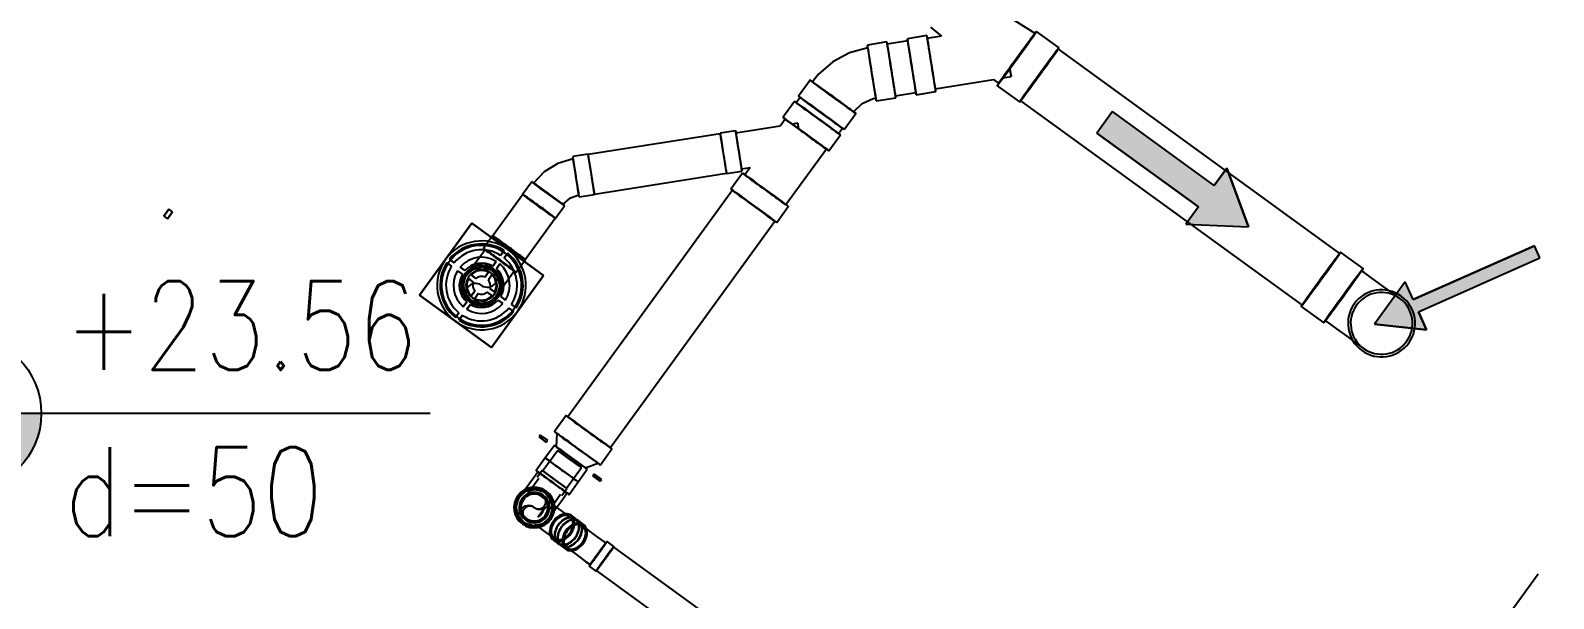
# Model space of a CAD drawing. Header units: inches. Extents: x 400392 to 401495, y 4543971 to 4544133.
# Drawn here: x 400762.012 to 400765.439, y 4544096.576 to 4544097.855 of the extents above; entities that cross this region are included whole.
import ezdxf

# ---------------------------------------------------------------- set-up
doc = ezdxf.new("R2010")
doc.units = ezdxf.units.IN
doc.header["$MEASUREMENT"] = 0
doc.linetypes.add('CONTINU', pattern=[0])
doc.linetypes.add('HIDDEN', pattern=[0.375, 0.25, -0.125])
doc.layers.add('A-DETL-GENF', color=92, linetype='Continuous', lineweight=9)
for name, color, linetype in [('kiriş prota', 6, 'Continuous'), ('kolon tarama prota', 252, 'Continuous'), ('st-s_level (kot)', 6, 'Continuous'), ('st-s_levelmark (kot işareti)', 4, 'Continuous')]:
    doc.layers.add(name, color=color, linetype=linetype)
doc.styles.add('OLCU', font='romanstw.shx')

# ---------------------------------------------------------------- blocks, each defined once
blk = doc.blocks.new('+24.06 mekanik')
at = {"layer": 'kolon tarama prota'}
for points in [[(8304.3, 167157.7), (8304.3, 167275.7), (8342.4, 167253.7), (8491.8, 167512.5), (8517.8, 167497.5), (8368.4, 167238.7), (8406.5, 167216.7)], [(7946, 167168.7), (7828.9, 167090.6), (7828.9, 167138.7), (7546, 167138.7), (7546, 167198.7), (7828.9, 167198.7), (7828.9, 167246.7)]]:
    blk.add_hatch(color=253, dxfattribs=at).paths.add_polyline_path(points, flags=0)
at = {"layer": 'kolon tarama prota', "color": 253}
for p, q in [((8491.8, 167512.5), (8342.4, 167253.7)), ((8342.4, 167253.7), (8491.8, 167512.5)), ((8368.4, 167238.7), (8517.8, 167497.5)), ((8368.4, 167238.7), (8517.8, 167497.5)), ((8517.8, 167497.5), (8491.8, 167512.5)), ((8517.8, 167497.5), (8491.8, 167512.5)), ((8342.4, 167253.7), (8304.3, 167275.7)), ((8304.3, 167275.7), (8304.3, 167157.7)), ((8342.4, 167253.7), (8304.3, 167275.7)), ((8304.3, 167275.7), (8304.3, 167157.7)), ((7364.3, 167244.2), (7301.8, 167244.2)), ((8147.5, 167240.7), (7364.3, 167240.7)), ((7946, 167168.7), (7828.9, 167246.7)), ((7828.9, 167246.7), (7828.9, 167198.7)), ((7828.9, 167246.7), (7946, 167168.7)), ((7828.9, 167198.7), (7828.9, 167246.7)), ((8210, 167244.2), (8147.5, 167244.2)), ((8406.5, 167216.7), (8368.4, 167238.7)), ((8368.4, 167238.7), (8406.5, 167216.7)), ((7301.8, 167238.2), (7102.8, 167225.8)), ((8304.3, 167157.7), (8406.5, 167216.7)), ((8406.5, 167216.7), (8304.3, 167157.7)), ((7828.9, 167198.7), (7546, 167198.7)), ((7546, 167198.7), (7546, 167138.7)), ((7828.9, 167198.7), (7546, 167198.7)), ((7546, 167198.7), (7546, 167138.7)), ((7302.2, 167141.9), (7301.3, 167141.9)), ((7546, 167138.7), (7828.9, 167138.7)), ((7828.9, 167138.7), (7546, 167138.7)), ((7828.9, 167090.6), (7946, 167168.7)), ((7828.9, 167090.6), (7946, 167168.7)), ((7828.9, 167138.7), (7828.9, 167090.6)), ((7828.9, 167138.7), (7828.9, 167090.6)), ((7102.8, 167111.5), (7135.1, 167109.5)), ((7135.1, 167109.5), (7112.3, 167086.8)), ((7301.8, 167114.6), (7315.4, 167128.3)), ((7107.6, 167091.4), (7076.2, 167060)), ((7193.1, 167005.9), (7287.2, 167100)), ((7287.2, 167100), (7301.8, 167099.1)), ((7301.8, 167093.2), (7364.3, 167093.2)), ((7364.3, 167096.7), (8147.5, 167096.7)), ((8147.5, 167093.2), (8210, 167093.2)), ((7079.6, 167056.6), (7046.6, 167023.7)), ((7043.3, 167027.1), (7011.8, 166995.6)), ((7166.4, 166969.8), (7197.8, 167001.3)), ((7130.1, 166940.3), (7163, 166973.2)), ((7102, 166905.5), (7133.4, 166936.9)), ((6953.9, 166855.7), (6953.9, 166811.2)), ((7081.4, 166811.2), (7081.4, 166855.7)), ((6953.9, 166796.5), (6953.9, 166752.1)), ((6958.6, 166811.2), (6958.6, 166796.5)), ((7076.6, 166796.5), (7076.6, 166811.2)), ((7081.4, 166752.1), (7081.4, 166796.5)), ((6988.7, 166761.2), (6979.6, 166752.1)), ((6960.5, 166733), (6889, 166661.5)), ((6960.5, 166752.1), (6960.5, 166733)), ((6997.7, 166751.8), (6997.7, 166752.4)), ((7074.8, 166597.2), (7074.8, 166752.1)), ((6885.6, 166664.9), (6860.8, 166640.2)), ((6861.4, 166639.6), (6648.5, 166426.8)), ((6925.6, 166575.4), (6950.3, 166600.2)), ((6946.9, 166603.6), (6960.5, 166617.2)), ((6953.9, 166597.2), (6953.9, 166552.7)), ((6960.5, 166617.1), (6960.5, 166597.2)), ((7081.4, 166552.7), (7081.4, 166597.2)), ((6712.1, 166363.1), (6925, 166576)), ((6958.6, 166552.7), (6958.6, 165922.1)), ((7076.6, 165922.1), (7076.6, 166552.7)), ((6647.9, 166427.3), (6623.2, 166402.6)), ((6687.9, 166337.8), (6712.7, 166362.6)), ((6581.8, 166302.6), (6581.8, 166267.6)), ((6673.3, 166267.6), (6673.3, 166302.6)), ((6582.6, 166267.6), (6582.6, 166152.4)), ((6672.6, 166152.4), (6672.6, 166267.6)), ((6727.5, 166147.6), (6527.5, 166147.6)), ((6527.5, 166147.6), (6527.5, 165947.6)), ((6527.5, 165947.6), (6527.5, 166147.6)), ((6527.5, 166147.6), (6727.5, 166147.6)), ((6527.5, 166147.6), (6527.5, 166147.6)), ((6581.8, 166152.4), (6581.8, 166117.4)), ((6673.3, 166117.4), (6673.3, 166152.4)), ((6727.5, 165947.6), (6727.5, 166147.6)), ((6727.5, 166147.6), (6727.5, 165947.6)), ((6727.5, 166147.6), (6727.5, 166147.6)), ((6622.5, 166140.8), (6622.5, 166127.4)), ((6622.5, 166127.4), (6622.5, 166140.8)), ((6622.5, 166140.8), (6622.5, 166140.8)), ((6622.5, 166127.4), (6622.5, 166127.4)), ((6622.5, 166110.7), (6622.5, 166097.4)), ((6622.5, 166097.4), (6622.5, 166110.7)), ((6622.5, 166110.7), (6622.5, 166110.7)), ((6632.5, 166127.4), (6632.5, 166140.8)), ((6632.5, 166140.8), (6632.5, 166127.4)), ((6632.5, 166140.8), (6632.5, 166140.8)), ((6632.5, 166127.4), (6632.5, 166127.4)), ((6632.5, 166097.4), (6632.5, 166110.7)), ((6632.5, 166110.7), (6632.5, 166097.4)), ((6632.5, 166110.7), (6632.5, 166110.7)), ((6622.5, 166097.4), (6622.5, 166097.4)), ((6622.5, 166080.6), (6622.5, 166067)), ((6622.5, 166067), (6622.5, 166080.6)), ((6622.5, 166080.6), (6622.5, 166080.6)), ((6632.5, 166097.4), (6632.5, 166097.4)), ((6632.5, 166067), (6632.5, 166080.6)), ((6632.5, 166080.6), (6632.5, 166067)), ((6632.5, 166080.6), (6632.5, 166080.6)), ((6547.7, 166052.6), (6534.3, 166052.6)), ((6534.3, 166052.6), (6547.7, 166052.6)), ((6534.3, 166052.6), (6534.3, 166052.6)), ((6534.3, 166042.6), (6547.7, 166042.6)), ((6547.7, 166042.6), (6534.3, 166042.6)), ((6534.3, 166042.6), (6534.3, 166042.6)), ((6547.7, 166052.6), (6547.7, 166052.6)), ((6547.7, 166042.6), (6547.7, 166042.6)), ((6577.8, 166052.6), (6564.4, 166052.6)), ((6564.4, 166052.6), (6577.8, 166052.6)), ((6564.4, 166052.6), (6564.4, 166052.6)), ((6564.4, 166042.6), (6577.8, 166042.6)), ((6577.8, 166042.6), (6564.4, 166042.6)), ((6564.4, 166042.6), (6564.4, 166042.6)), ((6577.8, 166052.6), (6577.8, 166052.6)), ((6577.8, 166042.6), (6577.8, 166042.6)), ((6608.2, 166052.6), (6594.6, 166052.6)), ((6594.6, 166052.6), (6608.2, 166052.6)), ((6594.6, 166052.6), (6594.6, 166052.6)), ((6594.6, 166042.6), (6608.2, 166042.6)), ((6608.2, 166042.6), (6594.6, 166042.6)), ((6594.6, 166042.6), (6594.6, 166042.6)), ((6608.2, 166052.6), (6608.2, 166052.6)), ((6608.2, 166042.6), (6608.2, 166042.6)), ((6622.5, 166067), (6622.5, 166067)), ((6632.5, 166067), (6632.5, 166067)), ((6660.5, 166052.6), (6646.9, 166052.6)), ((6646.9, 166052.6), (6660.5, 166052.6)), ((6646.9, 166052.6), (6646.9, 166052.6)), ((6646.9, 166042.6), (6660.5, 166042.6)), ((6660.5, 166042.6), (6646.9, 166042.6)), ((6646.9, 166042.6), (6646.9, 166042.6)), ((6660.5, 166052.6), (6660.5, 166052.6)), ((6660.5, 166042.6), (6660.5, 166042.6)), ((6690.7, 166052.6), (6677.3, 166052.6)), ((6677.3, 166052.6), (6690.7, 166052.6)), ((6677.3, 166052.6), (6677.3, 166052.6)), ((6677.3, 166042.6), (6690.7, 166042.6)), ((6690.7, 166042.6), (6677.3, 166042.6)), ((6677.3, 166042.6), (6677.3, 166042.6)), ((6690.7, 166052.6), (6690.7, 166052.6)), ((6690.7, 166042.6), (6690.7, 166042.6)), ((6720.7, 166052.6), (6707.4, 166052.6)), ((6707.4, 166052.6), (6720.7, 166052.6)), ((6707.4, 166052.6), (6707.4, 166052.6)), ((6707.4, 166042.6), (6720.7, 166042.6)), ((6720.7, 166042.6), (6707.4, 166042.6)), ((6707.4, 166042.6), (6707.4, 166042.6)), ((6720.7, 166052.6), (6720.7, 166052.6)), ((6720.7, 166042.6), (6720.7, 166042.6)), ((6622.5, 166028.2), (6622.5, 166014.6)), ((6622.5, 166014.6), (6622.5, 166028.2)), ((6622.5, 166028.2), (6622.5, 166028.2)), ((6622.5, 166014.6), (6622.5, 166014.6)), ((6632.5, 166014.6), (6632.5, 166028.2)), ((6632.5, 166028.2), (6632.5, 166014.6)), ((6632.5, 166028.2), (6632.5, 166028.2)), ((6632.5, 166014.6), (6632.5, 166014.6)), ((6622.5, 165997.9), (6622.5, 165984.5)), ((6622.5, 165984.5), (6622.5, 165997.9)), ((6622.5, 165997.9), (6622.5, 165997.9)), ((6622.5, 165984.5), (6622.5, 165984.5)), ((6632.5, 165984.5), (6632.5, 165997.9)), ((6632.5, 165997.9), (6632.5, 165984.5)), ((6632.5, 165997.9), (6632.5, 165997.9)), ((6632.5, 165984.5), (6632.5, 165984.5)), ((6527.5, 165947.6), (6727.5, 165947.6)), ((6727.5, 165947.6), (6527.5, 165947.6)), ((6527.5, 165947.6), (6527.5, 165947.6)), ((6622.5, 165967.8), (6622.5, 165954.4)), ((6622.5, 165954.4), (6622.5, 165967.8)), ((6622.5, 165967.8), (6622.5, 165967.8)), ((6622.5, 165954.4), (6622.5, 165954.4)), ((6632.5, 165954.4), (6632.5, 165967.8)), ((6632.5, 165967.8), (6632.5, 165954.4)), ((6632.5, 165967.8), (6632.5, 165967.8)), ((6632.5, 165954.4), (6632.5, 165954.4)), ((6727.5, 165947.6), (6727.5, 165947.6)), ((6953.9, 165922.1), (6953.9, 165877.6)), ((7081.4, 165877.6), (7081.4, 165922.1)), ((6960.5, 165877.6), (6976.7, 165852.5)), ((7058.6, 165852.5), (7074.8, 165877.6)), ((6932.6, 165852.7), (6932.6, 165847.7)), ((6952.6, 165852.7), (6932.6, 165852.7)), ((6932.6, 165852.7), (6952.6, 165852.7)), ((6952.6, 165847.7), (6932.6, 165847.7)), ((6932.6, 165847.7), (6952.6, 165847.7)), ((6952.6, 165847.7), (6952.6, 165852.7)), ((6971.8, 165852.5), (6971.8, 165817.5)), ((6984.6, 165847.7), (6984.6, 165790.5)), ((6984.6, 165847.7), (7017.6, 165847.7)), ((7017.6, 165847.7), (6984.6, 165847.7)), ((6992.6, 165852.7), (6992.6, 165847.7)), ((7042.6, 165852.7), (6992.6, 165852.7)), ((6992.6, 165852.7), (7042.6, 165852.7)), ((7042.6, 165847.7), (6992.6, 165847.7)), ((6992.6, 165847.7), (7042.6, 165847.7)), ((7017.6, 165847.7), (7050.6, 165847.7)), ((7050.6, 165847.7), (7017.6, 165847.7)), ((7042.6, 165847.7), (7042.6, 165852.7)), ((7050.6, 165790.5), (7050.6, 165847.7)), ((7063.4, 165817.5), (7063.4, 165852.5)), ((7082.6, 165852.7), (7082.6, 165847.7)), ((7102.6, 165852.7), (7082.6, 165852.7)), ((7082.6, 165852.7), (7102.6, 165852.7)), ((7102.6, 165847.7), (7082.6, 165847.7)), ((7082.6, 165847.7), (7102.6, 165847.7)), ((7102.6, 165847.7), (7102.6, 165852.7)), ((6971.8, 165817.5), (6971.8, 165782.5)), ((7063.4, 165782.5), (7063.4, 165817.5)), ((5967.6, 165773.2), (5957.6, 165773.2)), ((5957.6, 165773.2), (5957.6, 165753.2)), ((5957.6, 165753.2), (5957.6, 165773.2)), ((5967.6, 165773.2), (5967.6, 165753.2)), ((5967.6, 165753.2), (5967.6, 165773.2)), ((6983.3, 165790.5), (6983.3, 165771.4)), ((6984.6, 165790.5), (7017.6, 165790.5)), ((7017.6, 165790.5), (6984.6, 165790.5)), ((7017.6, 165790.5), (7050.6, 165790.5)), ((7050.6, 165790.5), (7017.6, 165790.5)), ((7017.6, 165790.5), (7017.6, 165790.5)), ((7017.6, 165790.5), (7017.6, 165790.5)), ((7017.6, 165771.4), (7017.6, 165771.4)), ((7017.6, 165771.4), (7017.6, 165771.4)), ((7017.6, 165771.4), (7017.6, 165771.4)), ((7017.6, 165771.4), (7017.6, 165771.4)), ((7051.9, 165771.4), (7051.9, 165790.5)), ((5957.6, 165753.2), (5967.6, 165753.2)), ((7094.7, 165742.9), (7039.8, 165742.9)), ((7108.2, 165747), (7094.7, 165747)), ((7116.4, 165745.7), (7108.2, 165745.7)), ((7129.9, 165747), (7116.4, 165747)), ((7214, 165747), (7194.9, 165747)), ((7608.5, 165745.7), (7214, 165745.7)), ((7036.8, 165725.9), (7036.8, 165699.5)), ((7039.8, 165682.5), (7094.7, 165682.5)), ((7094.7, 165678.4), (7108.2, 165678.4)), ((7108.2, 165679.7), (7116.4, 165679.7)), ((7116.4, 165678.4), (7129.9, 165678.4)), ((7194.9, 165678.4), (7214, 165678.4)), ((7214, 165679.7), (7608.5, 165679.7))]:
    blk.add_line(p, q, dxfattribs=at)
at = {"layer": 'kolon tarama prota', "color": 253, "flags": 128}
for points in [[(8316.1, 167238.2), (8311.3, 167238.2), (8297.6, 167238.2), (8276, 167238.2), (8248.5, 167238.2), (8217.5, 167238.2), (8210, 167238.2)], [(8210, 167099.1), (8241.4, 167099.1), (8269.9, 167099.1), (8293.1, 167099.1), (8308.9, 167099.1), (8315.8, 167099.1), (8316.1, 167099.1)], [(7016.5, 166991), (6989.9, 166957.7), (6971.4, 166919.3), (6961.8, 166877.8), (6960.5, 166855.7)], [(7074.8, 166855.7), (7079.5, 166882.2), (7093, 166905.5), (7097.3, 166910.1)], [(6626.6, 166399.2), (6604.7, 166370.6), (6591.1, 166337.3), (6586.6, 166302.6)], [(6668.5, 166302.6), (6673.2, 166324.7), (6684.5, 166341.2)], [(6586.6, 166047.6), (6586.6, 166052.3), (6586.6, 166065.8), (6586.6, 166086.3), (6586.6, 166111.1), (6586.6, 166117.4)], [(6668.5, 166117.4), (6668.5, 166092), (6668.5, 166070.2), (6668.5, 166054.8), (6668.5, 166047.9), (6668.5, 166047.6)], [(6586.6, 166047.6), (6591.3, 166066.6), (6604.2, 166081.3), (6622.5, 166088.3), (6627.6, 166088.6)], [(6627.6, 166088.6), (6646.6, 166083.9), (6661.2, 166071), (6668.2, 166052.7), (6668.5, 166047.6)], [(6627.6, 166006.6), (6608.6, 166011.3), (6593.9, 166024.3), (6586.9, 166042.5), (6586.6, 166047.6)], [(6668.5, 166047.6), (6663.9, 166028.6), (6650.9, 166013.9), (6632.6, 166007), (6627.6, 166006.6)], [(6976.7, 165712.7), (6976.7, 165717.4), (6976.7, 165730.9), (6976.7, 165751.4), (6976.7, 165776.1), (6976.7, 165782.5)], [(6987.5, 165771.4), (6987.5, 165748.4), (6987.5, 165729.1), (6987.5, 165716.5), (6987.5, 165712.7)], [(7047.8, 165712.7), (7047.8, 165717.4), (7047.8, 165730.7), (7047.8, 165750.6), (7047.8, 165771.4)], [(7058.6, 165782.5), (7058.6, 165757.2), (7058.6, 165735.4), (7058.6, 165719.9), (7058.6, 165713), (7058.6, 165712.7)], [(6976.7, 165712.7), (6981.3, 165731.7), (6994.3, 165746.3), (7012.5, 165753.3), (7017.6, 165753.6)], [(7017.6, 165753.6), (7036.6, 165749), (7051.3, 165736), (7058.3, 165717.7), (7058.6, 165712.7)], [(7194.9, 165742.9), (7165.7, 165742.9), (7139.5, 165742.9), (7129.9, 165742.9)], [(7017.6, 165671.7), (6998.6, 165676.4), (6984, 165689.3), (6977, 165707.6), (6976.7, 165712.7)], [(7058.6, 165712.7), (7053.9, 165693.7), (7041, 165679), (7022.7, 165672), (7017.6, 165671.7)], [(7129.9, 165682.5), (7154, 165682.5), (7182.3, 165682.5), (7194.9, 165682.5)]]:
    blk.add_lwpolyline(points, dxfattribs=at)
at = {"layer": 'kolon tarama prota', "color": 253}
for centre, radius, start, end in [((8316.1, 167168.7), 75.5, 0, 180), ((8316.1, 167168.7), 75.5, 0, 180), ((8316.1, 167168.7), 69.6, 0, 180), ((8316.1, 167168.7), 75.5, 180, 0), ((8316.1, 167168.7), 75.5, 180, 0), ((8316.1, 167168.7), 69.6, 180, 0), ((6627.5, 166047.6), 100, 90, 270), ((6627.5, 166047.6), 100, 90, 270), ((6627.5, 166047.6), 100, 270, 90), ((6627.5, 166047.6), 100, 270, 90), ((6627.5, 166047.6), 93.3, 93.0709, 176.9291), ((6627.5, 166047.6), 93.3, 93.0709, 176.9291), ((6627.5, 166047.6), 90, 90, 270), ((6627.5, 166047.6), 90, 90, 270), ((6627.5, 166047.6), 80, 93.5833, 176.4167), ((6627.5, 166047.6), 80, 93.5833, 176.4167), ((6627.5, 166047.6), 63.3, 94.5281, 175.4719), ((6627.5, 166047.6), 63.3, 94.5281, 175.4719), ((6627.5, 166047.6), 90, 270, 90), ((6627.5, 166047.6), 90, 270, 90), ((6627.5, 166047.6), 93.3, 3.0709, 86.9291), ((6627.5, 166047.6), 93.3, 3.0709, 86.9291), ((6627.5, 166047.6), 80, 3.5833, 86.4167), ((6627.5, 166047.6), 80, 3.5833, 86.4167), ((6627.5, 166047.6), 63.3, 4.5281, 85.4719), ((6627.5, 166047.6), 63.3, 4.5281, 85.4719), ((6627.5, 166047.6), 50, 95.7392, 174.2608), ((6627.5, 166047.6), 50, 95.7392, 174.2608), ((6627.6, 166047.6), 45.8, 90, 270), ((6627.6, 166047.6), 45.8, 90, 270), ((6627.5, 166047.6), 45, 0, 180), ((6627.6, 166047.6), 41, 90, 270), ((6627.5, 166047.6), 35, 90, 270), ((6627.5, 166047.6), 35, 90, 270), ((6627.5, 166047.6), 33.3, 98.6269, 171.3731), ((6627.5, 166047.6), 33.3, 98.6269, 171.3731), ((6627.5, 166070.1), 22.5, 270, 90), ((6627.5, 166047.6), 35, 270, 90), ((6627.5, 166047.6), 35, 270, 90), ((6627.6, 166047.6), 45.8, 270, 90), ((6627.6, 166047.6), 45.8, 270, 90), ((6627.6, 166047.6), 41, 270, 90), ((6627.5, 166047.6), 50, 5.7392, 84.2608), ((6627.5, 166047.6), 50, 5.7392, 84.2608), ((6627.5, 166047.6), 33.3, 8.6269, 81.3731), ((6627.5, 166047.6), 33.3, 8.6269, 81.3731), ((6627.5, 166047.6), 93.3, 183.0709, 266.9291), ((6627.5, 166047.6), 93.3, 183.0709, 266.9291), ((6627.5, 166047.6), 80, 183.5833, 266.4167), ((6627.5, 166047.6), 80, 183.5833, 266.4167), ((6627.5, 166047.6), 63.3, 184.5281, 265.4719), ((6627.5, 166047.6), 63.3, 184.5281, 265.4719), ((6627.5, 166047.6), 50, 185.7392, 264.2608), ((6627.5, 166047.6), 50, 185.7392, 264.2608), ((6627.5, 166047.6), 45, 180, 0), ((6627.5, 166047.6), 33.3, 188.6269, 261.3731), ((6627.5, 166047.6), 33.3, 188.6269, 261.3731), ((6627.5, 166025.1), 22.5, 90, 270), ((6627.5, 166047.6), 20, 104.4775, 165.5225), ((6627.5, 166047.6), 20, 104.4775, 165.5225), ((6627.5, 166047.6), 20, 194.4775, 255.5225), ((6627.5, 166047.6), 20, 194.4775, 255.5225), ((6627.5, 166047.6), 20, 14.4775, 75.5225), ((6627.5, 166047.6), 20, 14.4775, 75.5225), ((6627.5, 166047.6), 33.3, 278.6269, 351.3731), ((6627.5, 166047.6), 20, 284.4775, 345.5225), ((6627.5, 166047.6), 63.3, 274.5281, 355.4719), ((6627.5, 166047.6), 50, 275.7392, 354.2608), ((6627.5, 166047.6), 93.3, 273.0709, 356.9291), ((6627.5, 166047.6), 80, 273.5833, 356.4167), ((6627.5, 166047.6), 20, 284.4775, 345.5225), ((6627.5, 166047.6), 33.3, 278.6269, 351.3731), ((6627.5, 166047.6), 50, 275.7392, 354.2608), ((6627.5, 166047.6), 63.3, 274.5281, 355.4719), ((6627.5, 166047.6), 80, 273.5833, 356.4167), ((6627.5, 166047.6), 93.3, 273.0709, 356.9291), ((7017.6, 165712.7), 45.8, 0, 180), ((7017.6, 165712.7), 45.8, 0, 180), ((7017.6, 165712.7), 45.8, 90, 270), ((7017.6, 165712.7), 45.8, 90, 270), ((7017.6, 165712.7), 45, 0, 180), ((7017.6, 165712.7), 41, 90, 270), ((7017.6, 165712.7), 34.3, 0, 180), ((7017.6, 165712.7), 34.3, 0, 180), ((7017.6, 165712.7), 34.3, 90, 270), ((7017.6, 165712.7), 34.3, 90, 270), ((7017.6, 165712.7), 33, 0, 180), ((7017.6, 165712.7), 30.2, 90, 270), ((7017.6, 165712.7), 45.8, 270, 90), ((7017.6, 165712.7), 45.8, 270, 90), ((7017.6, 165735.2), 22.5, 270, 90), ((7017.6, 165712.7), 41, 270, 90), ((7017.6, 165712.7), 34.3, 270, 90), ((7017.6, 165712.7), 34.3, 270, 90), ((7017.6, 165729.2), 16.5, 270, 90), ((7017.6, 165712.7), 30.2, 270, 90), ((7017.6, 165712.7), 45.8, 180, 0), ((7017.6, 165712.7), 45.8, 180, 0), ((7017.6, 165712.7), 45, 180, 0), ((7017.6, 165712.7), 34.3, 180, 0), ((7017.6, 165712.7), 34.3, 180, 0), ((7017.6, 165712.7), 33, 180, 0), ((7017.6, 165690.2), 22.5, 90, 270), ((7017.6, 165696.2), 16.5, 90, 270)]:
    blk.add_arc(centre, radius, start, end, dxfattribs=at)
for centre, major_axis, ratio, start_param, end_param in [((7301.8, 167168.7), (0, 75.5), 0.00999, 0, 3.141593), ((7301.8, 167168.7), (0, 75.5), 0.00999, 3.141593, 6.283185), ((7364.3, 167168.7), (0, 75.5), 0.00999, 0, 3.141593), ((7364.3, 167168.7), (0, 72), 0.00999, 0.000001, 1.570796), ((7364.3, 167168.7), (0, 75.5), 0.00999, 3.141593, 6.283185), ((7364.3, 167168.7), (0, 72), 0.00999, 4.712389, 6.283186), ((8147.5, 167168.7), (0, 75.5), 0.00999, 4.712389, 7.853982), ((8147.5, 167168.7), (0, 72), 0.00999, 0.000001, 1.570796), ((8147.5, 167168.7), (0, 72), 0.00999, 4.712389, 6.283184), ((8210, 167168.7), (0, 75.5), 0.00999, 4.712389, 7.853982), ((8210, 167168.7), (0, 69.6), 0.00999, 4.712389, 7.853982), ((7275, 167168.7), (-40.4, 40.4), 0.007064, 2.286293, 3.134528), ((7275, 167168.7), (-40.4, 40.4), 0.007064, 3.134528, 3.982763), ((7364.3, 167168.7), (0, 72), 0.00999, 1.570796, 3.141593), ((7364.3, 167168.7), (0, 72), 0.00999, 3.141592, 4.712389), ((8147.5, 167168.7), (0, 72), 0.00999, 1.570796, 3.141593), ((8147.5, 167168.7), (0, 75.5), 0.00999, 1.570796, 4.712389), ((8147.5, 167168.7), (0, 72), 0.00999, 3.141593, 4.712389), ((8210, 167168.7), (0, 75.5), 0.00999, 1.570796, 4.712389), ((8210, 167168.7), (0, 69.6), 0.00999, 1.570796, 4.712389), ((7152.7, 167046.4), (-45.1, 45.1), 0.007064, 6.276121, 9.417713), ((7152.7, 167046.4), (-45.1, 45.1), 0.007064, 3.134528, 6.276121), ((7152.7, 167046.4), (-40.4, 40.4), 0.007064, 6.276121, 9.417713), ((7152.7, 167046.4), (-40.4, 40.4), 0.007064, 3.134528, 6.276121), ((7121.3, 167014.9), (-45.1, 45.1), 0.007064, 6.276121, 9.417713), ((7121.3, 167014.9), (-45.1, 45.1), 0.007064, 3.134528, 6.276121), ((7121.3, 167014.9), (-41.7, 41.7), 0.007009, 0, 1.570796), ((7121.3, 167014.9), (-41.7, 41.7), 0.007009, 4.712389, 6.283185), ((7088.3, 166982), (-45.1, 45.1), 0.007009, 3.148801, 6.290394), ((7088.3, 166982), (-45.1, 45.1), 0.007009, 0.007209, 3.148801), ((7088.3, 166982), (-41.7, 41.7), 0.007009, 0, 1.570796), ((7088.3, 166982), (-41.7, 41.7), 0.007009, 4.712389, 6.283185), ((7121.3, 167014.9), (-41.7, 41.7), 0.007009, 1.570796, 3.141593), ((7121.3, 167014.9), (-41.7, 41.7), 0.007009, 3.141593, 4.712389), ((7056.9, 166950.5), (-45.1, 45.1), 0.007009, 3.148801, 6.290394), ((7056.9, 166950.5), (-45.1, 45.1), 0.007009, 0.007209, 3.148801), ((7056.9, 166950.5), (-40.4, 40.4), 0.007009, 3.148801, 6.290394), ((7056.9, 166950.5), (-40.4, 40.4), 0.007009, 0.007209, 3.148801), ((7088.3, 166982), (-41.7, 41.7), 0.007009, 1.570796, 3.141593), ((7088.3, 166982), (-41.7, 41.7), 0.007009, 3.141593, 4.712389), ((7017.6, 166855.7), (-63.8, 0), 0.010053, 3.141734, 6.283327), ((7017.6, 166855.7), (-63.8, 0), 0.010053, 0.000142, 3.141734), ((7017.6, 166855.7), (-57.2, 0), 0.010053, 3.141734, 6.283327), ((7017.6, 166855.7), (-57.1, 0), 0.010053, 0.000142, 3.141734), ((7017.6, 166811.2), (-63.8, 0), 0.010053, 3.141734, 6.283327), ((7017.6, 166811.2), (-63.8, 0), 0.010053, 0.000142, 3.141734), ((7017.6, 166796.5), (-63.8, 0), 0.010054, 3.141593, 6.283185), ((7017.6, 166796.5), (-63.8, 0), 0.010054, 0, 3.141593), ((7017.6, 166811.2), (-59, 0), 0.010054, 4.712389, 6.283185), ((7017.6, 166811.2), (-59, 0), 0.010054, 0, 1.570796), ((7017.6, 166796.5), (-59, 0), 0.010054, 4.712389, 6.283185), ((7017.6, 166796.5), (-59, 0), 0.010054, 0, 1.570796), ((7017.6, 166811.2), (-59, 0), 0.010054, 3.141593, 4.712389), ((7017.6, 166811.2), (-59, 0), 0.010054, 1.570796, 3.141593), ((7017.6, 166796.5), (-59, 0), 0.010054, 3.141593, 4.712389), ((7017.6, 166796.5), (-59, 0), 0.010054, 1.570796, 3.141593), ((7017.6, 166732.2), (-29, 29), 0.007109, 5.475645, 6.290294), ((7017.6, 166732.2), (-29, 29), 0.007109, 0.007109, 0.821759), ((7017.6, 166752.1), (-63.8, 0), 0.010054, 3.141593, 6.283185), ((7017.6, 166752.1), (-63.8, 0), 0.010054, 0, 3.141593), ((7017.6, 166752.1), (-57.1, 0), 0.010054, 3.141593, 6.283185), ((7017.6, 166752.1), (-57.2, 0), 0.010054, 0, 3.141593), ((6918, 166632.5), (-32.4, 32.4), 0.007109, 3.148702, 6.290294), ((6918, 166632.5), (-32.4, 32.4), 0.007109, 0.007109, 3.148702), ((6918, 166632.5), (-29, 29), 0.007109, 3.148702, 6.290294), ((6918, 166632.5), (-29, 29), 0.007109, 0.007109, 3.148702), ((6893.2, 166607.8), (-32.4, 32.4), 0.007109, 3.148702, 6.290294), ((6893.2, 166607.8), (-32.4, 32.4), 0.007109, 0.007109, 3.148702), ((6893.2, 166607.8), (-31.8, 31.8), 0.00709, 0, 1.570796), ((6893.2, 166607.8), (-31.8, 31.8), 0.00709, 4.712389, 6.283185), ((6893.2, 166607.8), (-31.8, 31.8), 0.00709, 1.570796, 3.141593), ((6893.2, 166607.8), (-31.8, 31.8), 0.00709, 3.141593, 4.712389), ((7017.6, 166597.2), (-63.8, 0), 0.010054, 3.141593, 6.283185), ((7017.6, 166597.2), (-63.8, 0), 0.010054, 0, 3.141593), ((7017.6, 166597.2), (-57.1, 0), 0.010054, 3.141593, 6.283185), ((7017.6, 166597.2), (-57.2, 0), 0.010054, 0, 3.141593), ((7017.6, 166552.7), (-63.8, 0), 0.010054, 3.141593, 6.283185), ((7017.6, 166552.7), (-59, 0), 0.010053, 4.712389, 6.283185), ((7017.6, 166552.7), (-59, 0), 0.010053, 3.141593, 4.712389), ((7017.6, 166552.7), (-63.8, 0), 0.010054, 0, 3.141593), ((7017.6, 166552.7), (-59, 0), 0.010053, 0, 1.570796), ((7017.6, 166552.7), (-59, 0), 0.010053, 1.570796, 3.141593), ((6680.3, 166394.9), (-32.4, 32.4), 0.00709, 3.161513, 6.303105), ((6680.3, 166394.9), (-32.4, 32.4), 0.00709, 0.01992, 3.161513), ((6680.3, 166394.9), (-31.8, 31.8), 0.00709, 0, 1.570796), ((6680.3, 166394.9), (-31.8, 31.8), 0.00709, 4.712389, 6.283185), ((6655.6, 166370.2), (-32.4, 32.4), 0.00709, 3.161513, 6.303105), ((6655.6, 166370.2), (-32.4, 32.4), 0.00709, 0.01992, 3.161513), ((6655.6, 166370.2), (-29, 29), 0.00709, 3.161513, 6.303105), ((6655.6, 166370.2), (-29, 29), 0.00709, 0.01992, 3.161513), ((6680.3, 166394.9), (-31.8, 31.8), 0.00709, 1.570796, 3.141593), ((6680.3, 166394.9), (-31.8, 31.8), 0.00709, 3.141593, 4.712389), ((6627.6, 166302.6), (-45.8, 0), 0.019098, 3.150664, 6.292256), ((6627.6, 166302.6), (45.8, 0), 0.019098, 3.150664, 6.292256), ((6627.6, 166302.6), (-41, 0), 0.019098, 3.150664, 6.292256), ((6627.6, 166302.6), (41, 0), 0.019098, 3.150664, 6.292256), ((6627.6, 166267.6), (45.8, 0), 0.019098, 0.009071, 3.150664), ((6627.6, 166267.6), (-45.8, 0), 0.019098, 0.009071, 3.150664), ((6627.6, 166267.6), (45, 0), 0.019098, 1.570796, 3.141593), ((6627.6, 166267.6), (45, 0), 0.019098, 3.141593, 4.712389), ((6627.6, 166267.6), (45, 0), 0.019098, 0, 1.570796), ((6627.6, 166267.6), (45, 0), 0.019098, 4.712389, 6.283185), ((6627.6, 166152.4), (45.8, 0), 0.019098, 1.570796, 4.712389), ((6627.6, 166152.4), (45, 0), 0.019098, 1.570796, 3.141593), ((6627.6, 166152.4), (-45, 0), 0.019098, 0, 1.570796), ((6627.6, 166152.4), (45, 0), 0.019098, 0, 1.570796), ((6627.6, 166152.4), (-45.8, 0), 0.019098, 1.570796, 4.712389), ((6627.6, 166152.4), (-45, 0), 0.019098, 1.570796, 3.141593), ((6627.6, 166117.4), (45.8, 0), 0.019098, 1.570796, 4.712389), ((6627.6, 166117.4), (-41, 0), 0.019098, 4.712389, 7.853982), ((6627.6, 166117.4), (45.8, 0), 0.019098, 4.712389, 7.853982), ((6627.6, 166117.4), (41, 0), 0.019098, 4.712389, 7.853982), ((7017.6, 165922.1), (-63.8, 0), 0.010053, 4.712389, 7.853982), ((7017.6, 165922.1), (-59, 0), 0.010053, 4.712389, 6.283185), ((7017.6, 165922.1), (-59, 0), 0.010053, 0, 1.570796), ((7017.6, 165922.1), (-63.8, 0), 0.010053, 1.570796, 4.712389), ((7017.6, 165922.1), (-59, 0), 0.010053, 3.141593, 4.712389), ((7017.6, 165922.1), (-59, 0), 0.010053, 1.570796, 3.141593), ((7017.6, 165877.6), (-63.8, 0), 0.010053, 4.712389, 7.853982), ((7017.6, 165877.6), (-63.8, 0), 0.010053, 1.570796, 4.712389), ((7017.6, 165852.5), (-45.8, 0), 0.010053, 3.141593, 6.283185), ((7017.6, 165852.5), (-45.8, 0), 0.010053, 0, 3.141593), ((7017.6, 165817.5), (-45.8, 0), 0.010053, 4.712389, 7.853982), ((7017.6, 165817.5), (-45.8, 0), 0.010053, 3.141593, 6.283185), ((7017.6, 165817.5), (-45.8, 0), 0.010053, 0, 3.141593), ((7017.6, 165817.5), (-45.8, 0), 0.010053, 1.570796, 4.712389), ((7017.6, 165782.5), (-45.8, 0), 0.010053, 4.712389, 7.853982), ((7017.6, 165782.5), (-41, 0), 0.010053, 4.712389, 7.853982), ((7017.6, 165782.5), (-41, 0), 0.010053, 1.570796, 4.712389), ((7017.6, 165782.5), (-45.8, 0), 0.010053, 1.570796, 4.712389), ((7094.7, 165712.7), (0, 34.3), 0.707107, 4.712389, 7.853982), ((7094.7, 165712.7), (0, 30.2), 0.707107, 4.712389, 7.853982), ((7108.2, 165712.7), (0, 34.3), 0.707107, 4.712389, 7.853982), ((7108.2, 165712.7), (0, 33), 0.707107, 0, 1.570796), ((7116.4, 165712.7), (0, -34.3), 0.707107, 1.570796, 4.712389), ((7116.4, 165712.7), (0, 33), 0.707107, 0, 1.570796), ((7129.9, 165712.7), (0, -34.3), 0.707107, 1.570796, 4.712389), ((7108.2, 165712.7), (0, 33), 0.707107, 4.712389, 6.283185), ((7129.9, 165712.7), (0, -30.2), 0.707107, 1.570796, 4.712389), ((7116.4, 165712.7), (0, 33), 0.707107, 4.712389, 6.283185), ((7194.9, 165712.7), (0, -34.3), 0.01, 1.570796, 4.712389), ((7194.9, 165712.7), (0, -30.2), 0.01, 1.570796, 4.712389), ((7214, 165712.7), (0, -34.3), 0.01, 1.570796, 4.712389), ((7214, 165712.7), (0, 33), 0.01, 0, 1.570796), ((7214, 165712.7), (0, 33), 0.01, 4.712389, 6.283185), ((7017.6, 165712.7), (0, 30.2), 0.707107, 4.712389, 5.165678), ((7017.6, 165712.7), (0, 30.2), 0.707107, 4.2591, 4.712389), ((7094.7, 165712.7), (0, 34.3), 0.707107, 1.570796, 4.712389), ((7094.7, 165712.7), (0, 30.2), 0.707107, 1.570796, 4.712389), ((7108.2, 165712.7), (0, 34.3), 0.707107, 1.570796, 4.712389), ((7108.2, 165712.7), (0, 33), 0.707107, 1.570796, 3.141593), ((7116.4, 165712.7), (0, -34.3), 0.707107, 4.712389, 7.853982), ((7116.4, 165712.7), (0, 33), 0.707107, 1.570796, 3.141593), ((7129.9, 165712.7), (0, -34.3), 0.707107, 4.712389, 7.853982), ((7108.2, 165712.7), (0, 33), 0.707107, 3.141593, 4.712389), ((7129.9, 165712.7), (0, -30.2), 0.707107, 4.712389, 7.853982), ((7116.4, 165712.7), (0, 33), 0.707107, 3.141593, 4.712389), ((7194.9, 165712.7), (0, -34.3), 0.01, 4.712389, 7.853982), ((7194.9, 165712.7), (0, -30.2), 0.01, 4.712389, 7.853982), ((7214, 165712.7), (0, -34.3), 0.01, 4.712389, 7.853982), ((7214, 165712.7), (0, 33), 0.01, 1.570796, 3.141593), ((7214, 165712.7), (0, 33), 0.01, 3.141593, 4.712389)]:
    blk.add_ellipse(centre, major_axis=major_axis, ratio=ratio, start_param=start_param, end_param=end_param, dxfattribs=at)
blk = doc.blocks.new('PLAN_KOT')
at = {"layer": 'st-s_levelmark (kot işareti)'}
h = blk.add_hatch(color=256, dxfattribs=at)
h.paths.add_polyline_path([(0, 17.5, 0.414214), (-17.5, 0), (0, 0)])
h.paths.add_polyline_path([(17.5, 0), (0, 0), (0, -17.5, 0.414214)])
for p, q in [((0, 25), (0, -25)), ((105, 0), (-25, 0))]:
    blk.add_line(p, q, dxfattribs=at)
blk.add_circle((0, 0), 17.5, dxfattribs=at)
at = {"layer": 'st-s_level (kot)', "color": 6, "style": 'OLCU', "width": 0.8}
for tag, p in [('KOT', (22.67, 9.78)), ('DÖŞEME_KALINLIĞI', (22.67, -27.63))]:
    blk.add_attdef(tag, p, '', height=20, dxfattribs=at)

msp = doc.modelspace()

# ---------------------------------------------------------------- linework, layer by layer
at = {"layer": 'kiriş prota', "linetype": 'HIDDEN'}
msp.add_lwpolyline([(400762.8333, 4544093.0926), (400766.1837, 4544097.704)], dxfattribs=at)

# ---------------------------------------------------------------- block references
at = {"layer": 'A-DETL-GENF', "xscale": 0.001, "yscale": 0.001, "zscale": 0.001, "rotation": 323.9999999999982}
msp.add_blockref('+24.06 mekanik', (400660.0652, 4543966.8416), dxfattribs=at)
at = {"layer": 'st-s_level (kot)', "linetype": 'CONTINU', "ltscale": 0.1, "xscale": 0.01, "yscale": 0.01, "zscale": 0.01}
msp.add_blockref('PLAN_KOT', (400761.8617, 4544096.9931), dxfattribs=at).add_auto_attribs({'KOT': '+23.56', 'DÖŞEME_KALINLIĞI': 'd=50'})

doc.saveas('drawing.dxf')
